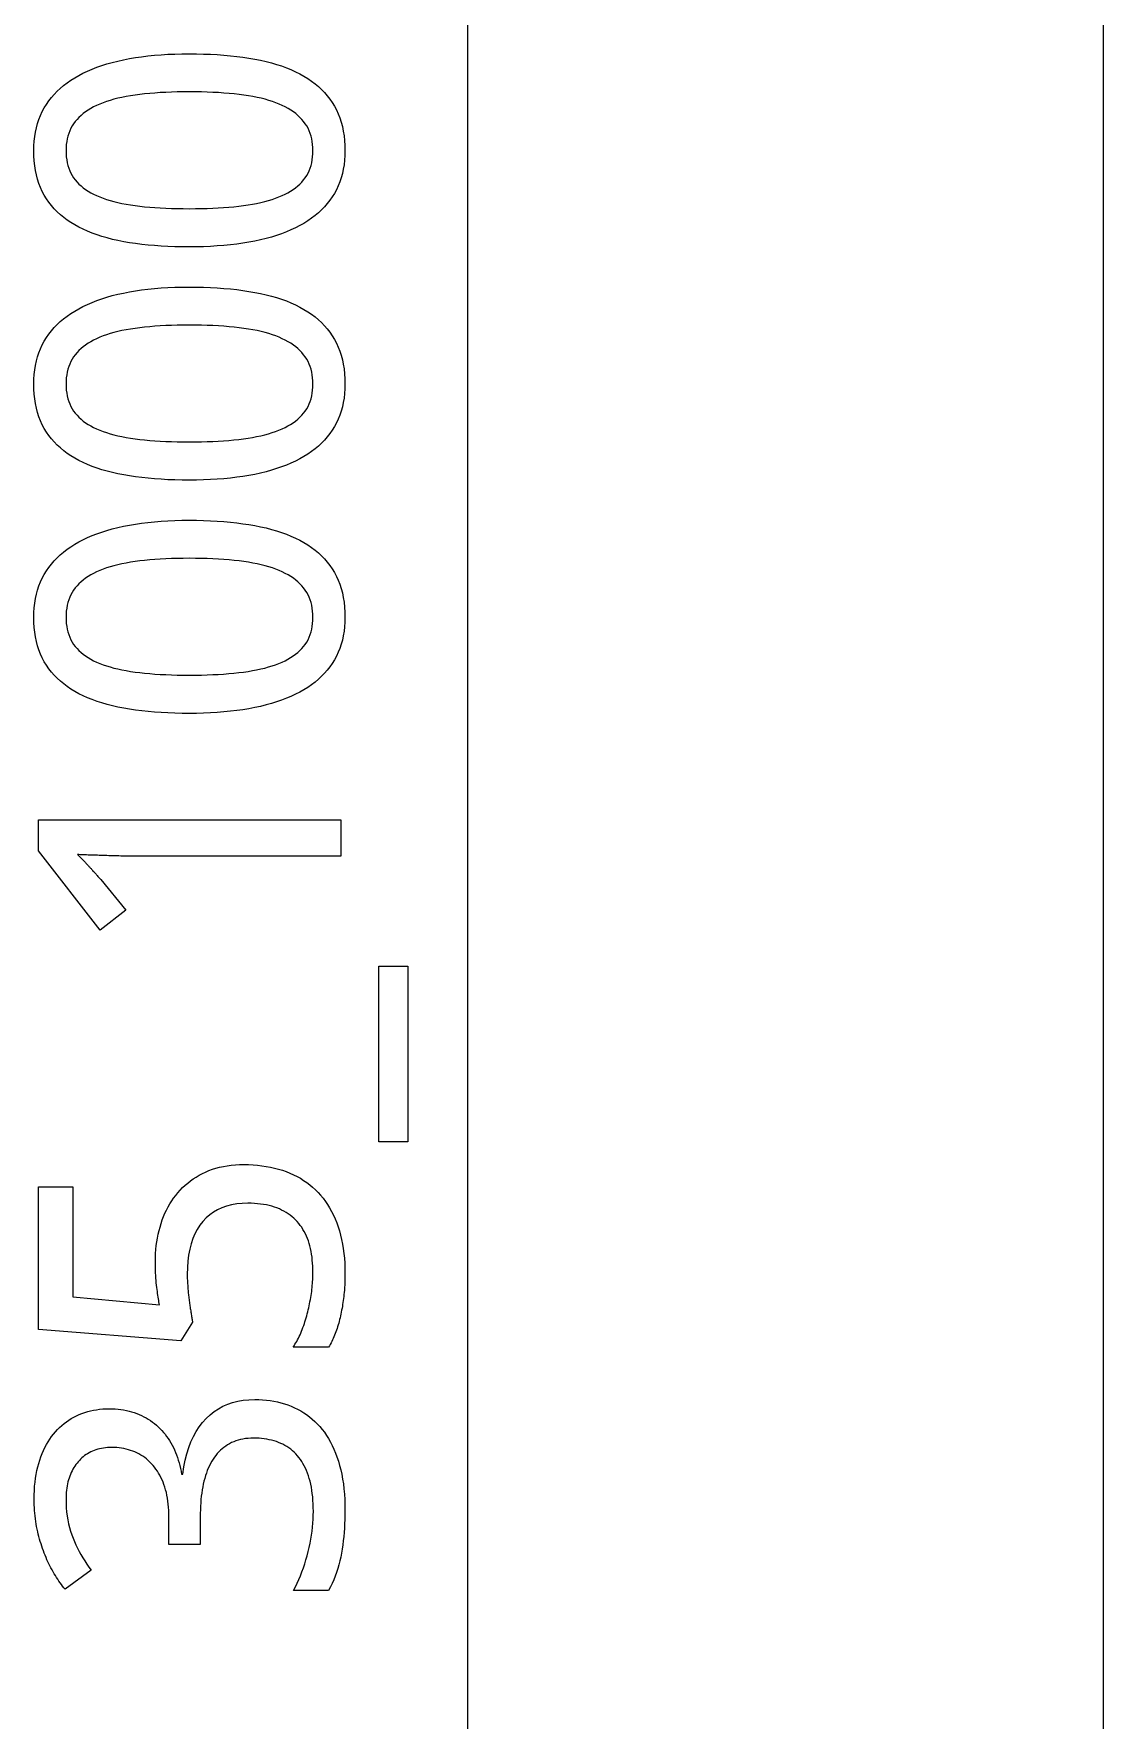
# Model space of a CAD drawing. Extents: x 3 to 23, y 13 to 118.
# Drawn here: x 6.78 to 15.2, y 78.64 to 91.91 of the extents above; entities that cross this region are included whole.
import ezdxf

# ---------------------------------------------------------------- set-up
doc = ezdxf.new("R2010")
doc.units = 0
doc.layers.get('0').update_dxf_attribs({"linetype": 'CONTINUOUS'})

msp = doc.modelspace()

# ---------------------------------------------------------------- linework, layer by layer
at = {"color": 0}
for points in [[(10.2, 108.027), (15.2, 108.027), (15.2, 77.9868), (10.2, 77.9868), (10.2, 108.027)], [(8.00694, 91.7567), (8.06401, 91.7563), (8.11974, 91.755), (8.17443, 91.7528), (8.22775, 91.7499), (8.28, 91.7461), (8.33094, 91.7414), (8.38086, 91.736), (8.42931, 91.7296), (8.47667, 91.7224), (8.52289, 91.7143), (8.56776, 91.7057), (8.61128, 91.696), (8.65332, 91.6853), (8.69401, 91.6735), (8.73335, 91.6606), (8.77111, 91.6468), (8.80761, 91.6318), (8.84267, 91.6158), (8.87642, 91.5989), (8.90864, 91.5808), (8.93946, 91.5621), (8.96875, 91.5422), (8.99669, 91.5214), (9.02289, 91.4993), (9.04779, 91.4763), (9.07112, 91.4521), (9.09304, 91.4269), (9.11333, 91.4007), (9.13222, 91.3733), (9.14958, 91.3449), (9.16525, 91.3153), (9.17947, 91.2844), (9.19179, 91.2524), (9.20264, 91.219), (9.21181, 91.1846), (9.21929, 91.1488), (9.22515, 91.1118), (9.22917, 91.0735), (9.23167, 91.034), (9.23247, 90.9933), (9.23167, 90.9554), (9.22917, 90.9185), (9.22515, 90.8825), (9.21929, 90.8475), (9.21181, 90.8135), (9.20264, 90.7804), (9.19179, 90.7483), (9.17947, 90.7172), (9.16525, 90.6871), (9.14958, 90.6581), (9.13222, 90.6301), (9.11333, 90.6032), (9.09304, 90.5774), (9.07112, 90.5522), (9.04779, 90.5282), (9.02289, 90.5051), (8.99669, 90.4829), (8.96875, 90.4617), (8.93946, 90.4414), (8.90864, 90.4219), (8.87642, 90.4039), (8.84267, 90.3867), (8.80761, 90.3704), (8.77111, 90.3551), (8.73335, 90.3406), (8.69401, 90.3271), (8.65332, 90.3144), (8.61128, 90.3028), (8.56776, 90.2919), (8.52289, 90.2821), (8.47667, 90.2733), (8.42931, 90.2656), (8.38086, 90.2587), (8.33094, 90.2529), (8.28, 90.2479), (8.22775, 90.2437), (8.17443, 90.2406), (8.11974, 90.2383), (8.06401, 90.2369), (8.00694, 90.2364), (7.94997, 90.2368), (7.89415, 90.2381), (7.83957, 90.2401), (7.78614, 90.2429), (7.73389, 90.2467), (7.68294, 90.2511), (7.63319, 90.2564), (7.58458, 90.2625), (7.53722, 90.2694), (7.491, 90.2771), (7.44612, 90.2861), (7.40278, 90.296), (7.36068, 90.3068), (7.32015, 90.3186), (7.28108, 90.3313), (7.24333, 90.3449), (7.20708, 90.3596), (7.17219, 90.375), (7.13889, 90.3915), (7.10693, 90.409), (7.07611, 90.4278), (7.04682, 90.4475), (7.01888, 90.4683), (6.99262, 90.4903), (6.96778, 90.5132), (6.94444, 90.5371), (6.92253, 90.5621), (6.90224, 90.5882), (6.88336, 90.6153), (6.866, 90.6433), (6.85026, 90.6729), (6.8361, 90.7037), (6.82362, 90.7357), (6.81293, 90.7689), (6.80376, 90.8033), (6.79622, 90.8389), (6.79042, 90.8757), (6.7864, 90.9136), (6.7839, 90.9529), (6.78304, 90.9933), (6.7839, 91.0315), (6.7864, 91.0688), (6.79042, 91.105), (6.79622, 91.1401), (6.80376, 91.1743), (6.81293, 91.2075), (6.82362, 91.2397), (6.8361, 91.2708), (6.85026, 91.3011), (6.866, 91.3301), (6.88303, 91.3583), (6.90169, 91.3856), (6.92165, 91.4118), (6.94336, 91.4369), (6.96653, 91.4613), (6.99126, 91.4844), (7.01736, 91.5068), (7.04514, 91.5281), (7.07443, 91.5485), (7.10525, 91.5678), (7.13721, 91.5863), (7.17068, 91.6038), (7.2054, 91.6203), (7.24164, 91.6358), (7.27946, 91.6504), (7.31862, 91.6642), (7.35915, 91.6768), (7.4011, 91.6886), (7.44461, 91.6996), (7.48942, 91.7094), (7.53554, 91.7185), (7.58306, 91.7264), (7.63167, 91.7335), (7.68153, 91.7396), (7.73264, 91.7449), (7.78515, 91.749), (7.83876, 91.7524), (7.89361, 91.7547), (7.9496, 91.7561), (8.00694, 91.7567)], [(8.00694, 90.5375), (8.05512, 90.5378), (8.10211, 90.5385), (8.14789, 90.5397), (8.19239, 90.5415), (8.23568, 90.5436), (8.27761, 90.5464), (8.31847, 90.5496), (8.35807, 90.5532), (8.39626, 90.5574), (8.43332, 90.5619), (8.46929, 90.5672), (8.5039, 90.5729), (8.53737, 90.5793), (8.56961, 90.5863), (8.60069, 90.5938), (8.63043, 90.6018), (8.65901, 90.6106), (8.68653, 90.6197), (8.71278, 90.6297), (8.73779, 90.6401), (8.76124, 90.6511), (8.78364, 90.6629), (8.80474, 90.6753), (8.82471, 90.6883), (8.84358, 90.7019), (8.86128, 90.7162), (8.87765, 90.7312), (8.8929, 90.7468), (8.90707, 90.7632), (8.91997, 90.7801), (8.93153, 90.7981), (8.94168, 90.8167), (8.95068, 90.8363), (8.95861, 90.8564), (8.96528, 90.8774), (8.97071, 90.899), (8.97487, 90.9215), (8.97792, 90.9447), (8.97971, 90.9686), (8.98025, 90.9933), (8.97971, 91.0179), (8.97792, 91.0419), (8.97487, 91.0651), (8.97071, 91.0875), (8.96528, 91.1093), (8.95861, 91.1301), (8.95068, 91.1504), (8.94168, 91.1699), (8.93153, 91.1886), (8.91997, 91.2065), (8.90733, 91.2237), (8.89361, 91.2404), (8.87847, 91.2563), (8.86219, 91.2717), (8.84472, 91.2862), (8.82611, 91.3003), (8.80626, 91.3136), (8.78515, 91.3263), (8.76292, 91.3383), (8.73942, 91.3497), (8.71474, 91.3608), (8.68875, 91.3713), (8.66151, 91.381), (8.63319, 91.3901), (8.60346, 91.3986), (8.57264, 91.4064), (8.54042, 91.4135), (8.50711, 91.42), (8.4725, 91.426), (8.43668, 91.4311), (8.39931, 91.4361), (8.36057, 91.4406), (8.32069, 91.4444), (8.27957, 91.4478), (8.23719, 91.4507), (8.19362, 91.4531), (8.14887, 91.4549), (8.10275, 91.4561), (8.05556, 91.4569), (8.00694, 91.4572), (7.95876, 91.4569), (7.91178, 91.4561), (7.866, 91.4549), (7.8215, 91.4531), (7.77832, 91.4507), (7.73628, 91.4478), (7.69542, 91.4444), (7.65597, 91.4406), (7.61762, 91.4361), (7.58057, 91.4311), (7.54471, 91.426), (7.51014, 91.42), (7.47667, 91.4135), (7.44461, 91.4064), (7.41374, 91.3986), (7.384, 91.3901), (7.35558, 91.381), (7.32844, 91.3713), (7.30251, 91.3608), (7.27778, 91.3497), (7.25429, 91.3383), (7.2321, 91.3263), (7.21099, 91.3136), (7.19114, 91.3003), (7.17236, 91.2862), (7.155, 91.2717), (7.13872, 91.2563), (7.12358, 91.2404), (7.10969, 91.2237), (7.09706, 91.2065), (7.08572, 91.1886), (7.07542, 91.1699), (7.0664, 91.1504), (7.0586, 91.1301), (7.05192, 91.1093), (7.04656, 91.0875), (7.04237, 91.0651), (7.03928, 91.0419), (7.03749, 91.0179), (7.03694, 90.9933), (7.03749, 90.9686), (7.03928, 90.9447), (7.04237, 90.9215), (7.04656, 90.899), (7.05192, 90.8774), (7.0586, 90.8564), (7.0664, 90.8363), (7.07542, 90.8167), (7.08572, 90.7981), (7.09706, 90.7801), (7.10969, 90.7632), (7.12358, 90.7468), (7.13872, 90.7312), (7.155, 90.7162), (7.17236, 90.7019), (7.19114, 90.6883), (7.21099, 90.6753), (7.2321, 90.6629), (7.25429, 90.6511), (7.27778, 90.6401), (7.30251, 90.6297), (7.32844, 90.6197), (7.35558, 90.6106), (7.384, 90.6018), (7.41374, 90.5938), (7.44461, 90.5863), (7.47667, 90.5793), (7.51014, 90.5729), (7.54471, 90.5672), (7.58057, 90.5619), (7.61762, 90.5574), (7.65597, 90.5532), (7.69542, 90.5496), (7.73628, 90.5464), (7.77832, 90.5436), (7.8215, 90.5415), (7.866, 90.5397), (7.91178, 90.5385), (7.95876, 90.5378), (8.00694, 90.5375)], [(8.00694, 89.9207), (8.06401, 89.9203), (8.11974, 89.919), (8.17443, 89.9169), (8.22775, 89.9139), (8.28, 89.9101), (8.33094, 89.9054), (8.38086, 89.9), (8.42931, 89.8936), (8.47667, 89.8864), (8.52289, 89.8783), (8.56776, 89.8697), (8.61128, 89.86), (8.65332, 89.8493), (8.69401, 89.8375), (8.73335, 89.8247), (8.77111, 89.8108), (8.80761, 89.7958), (8.84267, 89.78), (8.87642, 89.7629), (8.90864, 89.7449), (8.93946, 89.7261), (8.96875, 89.7063), (8.99669, 89.6854), (9.02289, 89.6635), (9.04779, 89.6404), (9.07112, 89.6163), (9.09304, 89.591), (9.11333, 89.5647), (9.13222, 89.5374), (9.14958, 89.5089), (9.16525, 89.4793), (9.17947, 89.4485), (9.19179, 89.4164), (9.20264, 89.3832), (9.21181, 89.3486), (9.21929, 89.3128), (9.22515, 89.2758), (9.22917, 89.2375), (9.23167, 89.1981), (9.23247, 89.1574), (9.23167, 89.1194), (9.22917, 89.0825), (9.22515, 89.0465), (9.21929, 89.0115), (9.21181, 88.9775), (9.20264, 88.9444), (9.19179, 88.9124), (9.17947, 88.8813), (9.16525, 88.8513), (9.14958, 88.8221), (9.13222, 88.7942), (9.11333, 88.7674), (9.09304, 88.7414), (9.07112, 88.7164), (9.04779, 88.6922), (9.02289, 88.6692), (8.99669, 88.6469), (8.96875, 88.6257), (8.93946, 88.6054), (8.90864, 88.5861), (8.87642, 88.5679), (8.84267, 88.5508), (8.80761, 88.5344), (8.77111, 88.5192), (8.73335, 88.5047), (8.69401, 88.4911), (8.65332, 88.4785), (8.61128, 88.4668), (8.56776, 88.456), (8.52289, 88.4461), (8.47667, 88.4375), (8.42931, 88.4297), (8.38086, 88.4229), (8.33094, 88.4169), (8.28, 88.4119), (8.22775, 88.4078), (8.17443, 88.4046), (8.11974, 88.4024), (8.06401, 88.401), (8.00694, 88.4006), (7.94997, 88.401), (7.89415, 88.4021), (7.83957, 88.4042), (7.78614, 88.4071), (7.73389, 88.4107), (7.68294, 88.4151), (7.63319, 88.4204), (7.58458, 88.4265), (7.53722, 88.4335), (7.491, 88.4413), (7.44612, 88.4501), (7.40278, 88.46), (7.36068, 88.4708), (7.32015, 88.4826), (7.28108, 88.4953), (7.24333, 88.509), (7.20708, 88.5236), (7.17219, 88.5392), (7.13889, 88.5556), (7.10693, 88.5731), (7.07611, 88.5918), (7.04682, 88.6115), (7.01888, 88.6324), (6.99262, 88.6543), (6.96778, 88.6772), (6.94444, 88.7011), (6.92253, 88.7261), (6.90224, 88.7522), (6.88336, 88.7793), (6.866, 88.8074), (6.85026, 88.8369), (6.8361, 88.8678), (6.82362, 88.8997), (6.81293, 88.9329), (6.80376, 88.9674), (6.79622, 89.0029), (6.79042, 89.0397), (6.7864, 89.0778), (6.7839, 89.1169), (6.78304, 89.1574), (6.7839, 89.1956), (6.7864, 89.2328), (6.79042, 89.269), (6.79622, 89.3042), (6.80376, 89.3385), (6.81293, 89.3717), (6.82362, 89.4037), (6.8361, 89.435), (6.85026, 89.4651), (6.866, 89.4943), (6.88303, 89.5224), (6.90169, 89.5496), (6.92165, 89.5758), (6.94336, 89.601), (6.96653, 89.6253), (6.99126, 89.6486), (7.01736, 89.6708), (7.04514, 89.6922), (7.07443, 89.7125), (7.10525, 89.7319), (7.13721, 89.7503), (7.17068, 89.7678), (7.2054, 89.7843), (7.24164, 89.7999), (7.27946, 89.8144), (7.31862, 89.8282), (7.35915, 89.841), (7.4011, 89.8528), (7.44461, 89.8636), (7.48942, 89.8735), (7.53554, 89.8825), (7.58306, 89.8906), (7.63167, 89.8976), (7.68153, 89.9037), (7.73264, 89.9089), (7.78515, 89.9132), (7.83876, 89.9164), (7.89361, 89.9187), (7.9496, 89.9203), (8.00694, 89.9207)], [(8.00694, 88.7017), (8.05512, 88.7018), (8.10211, 88.7026), (8.14789, 88.7039), (8.19239, 88.7056), (8.23568, 88.7078), (8.27761, 88.7104), (8.31847, 88.7136), (8.35807, 88.7172), (8.39626, 88.7214), (8.43332, 88.726), (8.46929, 88.7312), (8.5039, 88.7369), (8.53737, 88.7433), (8.56961, 88.7503), (8.60069, 88.7578), (8.63043, 88.7658), (8.65901, 88.7746), (8.68653, 88.7839), (8.71278, 88.7937), (8.73779, 88.8042), (8.76124, 88.8153), (8.78364, 88.8269), (8.80474, 88.8393), (8.82471, 88.8524), (8.84358, 88.866), (8.86128, 88.8803), (8.87765, 88.8953), (8.8929, 88.911), (8.90707, 88.9272), (8.91997, 88.9442), (8.93153, 88.9621), (8.94168, 88.9808), (8.95068, 89.0003), (8.95861, 89.0204), (8.96528, 89.0414), (8.97071, 89.0631), (8.97487, 89.0856), (8.97792, 89.1088), (8.97971, 89.1326), (8.98025, 89.1574), (8.97971, 89.1821), (8.97792, 89.206), (8.97487, 89.2292), (8.97071, 89.2517), (8.96528, 89.2733), (8.95861, 89.2943), (8.95068, 89.3144), (8.94168, 89.3339), (8.93153, 89.3526), (8.91997, 89.3706), (8.90733, 89.3878), (8.89361, 89.4044), (8.87847, 89.4204), (8.86219, 89.4357), (8.84472, 89.4503), (8.82611, 89.4643), (8.80626, 89.4776), (8.78515, 89.4904), (8.76292, 89.5024), (8.73942, 89.5138), (8.71474, 89.5249), (8.68875, 89.5353), (8.66151, 89.545), (8.63319, 89.5542), (8.60346, 89.5626), (8.57264, 89.5704), (8.54042, 89.5776), (8.50711, 89.5842), (8.4725, 89.59), (8.43668, 89.5951), (8.39931, 89.6001), (8.36057, 89.6046), (8.32069, 89.6085), (8.27957, 89.6118), (8.23719, 89.6147), (8.19362, 89.6171), (8.14887, 89.6189), (8.10275, 89.6201), (8.05556, 89.621), (8.00694, 89.6213), (7.95876, 89.621), (7.91178, 89.6201), (7.866, 89.6189), (7.8215, 89.6171), (7.77832, 89.6147), (7.73628, 89.6118), (7.69542, 89.6085), (7.65597, 89.6046), (7.61762, 89.6001), (7.58057, 89.5951), (7.54471, 89.59), (7.51014, 89.5842), (7.47667, 89.5776), (7.44461, 89.5704), (7.41374, 89.5626), (7.384, 89.5542), (7.35558, 89.545), (7.32844, 89.5353), (7.30251, 89.5249), (7.27778, 89.5138), (7.25429, 89.5024), (7.2321, 89.4904), (7.21099, 89.4776), (7.19114, 89.4643), (7.17236, 89.4503), (7.155, 89.4357), (7.13872, 89.4204), (7.12358, 89.4044), (7.10969, 89.3878), (7.09706, 89.3706), (7.08572, 89.3526), (7.07542, 89.3339), (7.0664, 89.3144), (7.0586, 89.2943), (7.05192, 89.2733), (7.04656, 89.2517), (7.04237, 89.2292), (7.03928, 89.206), (7.03749, 89.1821), (7.03694, 89.1574), (7.03749, 89.1326), (7.03928, 89.1088), (7.04237, 89.0856), (7.04656, 89.0631), (7.05192, 89.0414), (7.0586, 89.0204), (7.0664, 89.0003), (7.07542, 88.9808), (7.08572, 88.9621), (7.09706, 88.9442), (7.10969, 88.9272), (7.12358, 88.911), (7.13872, 88.8953), (7.155, 88.8803), (7.17236, 88.866), (7.19114, 88.8524), (7.21099, 88.8393), (7.2321, 88.8269), (7.25429, 88.8153), (7.27778, 88.8042), (7.30251, 88.7937), (7.32844, 88.7839), (7.35558, 88.7746), (7.384, 88.7658), (7.41374, 88.7578), (7.44461, 88.7503), (7.47667, 88.7433), (7.51014, 88.7369), (7.54471, 88.7312), (7.58057, 88.726), (7.61762, 88.7214), (7.65597, 88.7172), (7.69542, 88.7136), (7.73628, 88.7104), (7.77832, 88.7078), (7.8215, 88.7056), (7.866, 88.7039), (7.91178, 88.7026), (7.95876, 88.7018), (8.00694, 88.7017)], [(8.00694, 88.0847), (8.06401, 88.0843), (8.11974, 88.0831), (8.17443, 88.081), (8.22775, 88.0781), (8.28, 88.0742), (8.33094, 88.0696), (8.38086, 88.064), (8.42931, 88.0576), (8.47667, 88.0506), (8.52289, 88.0425), (8.56776, 88.0338), (8.61128, 88.024), (8.65332, 88.0133), (8.69401, 88.0015), (8.73335, 87.9887), (8.77111, 87.9749), (8.80761, 87.96), (8.84267, 87.944), (8.87642, 87.9271), (8.90864, 87.909), (8.93946, 87.8903), (8.96875, 87.8704), (8.99669, 87.8494), (9.02289, 87.8275), (9.04779, 87.8044), (9.07112, 87.7803), (9.09304, 87.755), (9.11333, 87.7288), (9.13222, 87.7014), (9.14958, 87.6729), (9.16525, 87.6433), (9.17947, 87.6125), (9.19179, 87.5806), (9.20264, 87.5472), (9.21181, 87.5126), (9.21929, 87.4769), (9.22515, 87.4399), (9.22917, 87.4017), (9.23167, 87.3621), (9.23247, 87.3214), (9.23167, 87.2835), (9.22917, 87.2465), (9.22515, 87.2106), (9.21929, 87.1756), (9.21181, 87.1415), (9.20264, 87.1085), (9.19179, 87.0765), (9.17947, 87.0454), (9.16525, 87.0153), (9.14958, 86.9861), (9.13222, 86.9583), (9.11333, 86.9314), (9.09304, 86.9054), (9.07112, 86.8804), (9.04779, 86.8564), (9.02289, 86.8332), (8.99669, 86.811), (8.96875, 86.7897), (8.93946, 86.7694), (8.90864, 86.7501), (8.87642, 86.7321), (8.84267, 86.7149), (8.80761, 86.6986), (8.77111, 86.6832), (8.73335, 86.6687), (8.69401, 86.6551), (8.65332, 86.6426), (8.61128, 86.6308), (8.56776, 86.62), (8.52289, 86.6101), (8.47667, 86.6015), (8.42931, 86.5938), (8.38086, 86.5869), (8.33094, 86.581), (8.28, 86.576), (8.22775, 86.5718), (8.17443, 86.5688), (8.11974, 86.5664), (8.06401, 86.565), (8.00694, 86.5646), (7.94997, 86.565), (7.89415, 86.5663), (7.83957, 86.5682), (7.78614, 86.5711), (7.73389, 86.5747), (7.68294, 86.5792), (7.63319, 86.5846), (7.58458, 86.5906), (7.53722, 86.5975), (7.491, 86.6053), (7.44612, 86.6142), (7.40278, 86.624), (7.36068, 86.6349), (7.32015, 86.6467), (7.28108, 86.6594), (7.24333, 86.6731), (7.20708, 86.6876), (7.17219, 86.7032), (7.13889, 86.7197), (7.10693, 86.7371), (7.07611, 86.7558), (7.04682, 86.7757), (7.01888, 86.7965), (6.99262, 86.8183), (6.96778, 86.8412), (6.94444, 86.8653), (6.92253, 86.8903), (6.90224, 86.9163), (6.88336, 86.9433), (6.866, 86.9715), (6.85026, 87.0011), (6.8361, 87.0318), (6.82362, 87.0637), (6.81293, 87.0969), (6.80376, 87.1314), (6.79622, 87.1669), (6.79042, 87.2037), (6.7864, 87.2418), (6.7839, 87.281), (6.78304, 87.3214), (6.7839, 87.3596), (6.7864, 87.3968), (6.79042, 87.4331), (6.79622, 87.4683), (6.80376, 87.5025), (6.81293, 87.5357), (6.82362, 87.5679), (6.8361, 87.599), (6.85026, 87.6292), (6.866, 87.6583), (6.88303, 87.6865), (6.90169, 87.7136), (6.92165, 87.7399), (6.94336, 87.7651), (6.96653, 87.7893), (6.99126, 87.8126), (7.01736, 87.8349), (7.04514, 87.8562), (7.07443, 87.8765), (7.10525, 87.896), (7.13721, 87.9143), (7.17068, 87.9318), (7.2054, 87.9483), (7.24164, 87.9639), (7.27946, 87.9786), (7.31862, 87.9922), (7.35915, 88.005), (7.4011, 88.0168), (7.44461, 88.0276), (7.48942, 88.0375), (7.53554, 88.0465), (7.58306, 88.0546), (7.63167, 88.0617), (7.68153, 88.0678), (7.73264, 88.0729), (7.78515, 88.0772), (7.83876, 88.0806), (7.89361, 88.0829), (7.9496, 88.0843), (8.00694, 88.0847)], [(8.00694, 86.8657), (8.05512, 86.866), (8.10211, 86.8667), (8.14789, 86.8679), (8.19239, 86.8696), (8.23568, 86.8718), (8.27761, 86.8744), (8.31847, 86.8776), (8.35807, 86.8813), (8.39626, 86.8854), (8.43332, 86.8901), (8.46929, 86.8953), (8.5039, 86.901), (8.53737, 86.9074), (8.56961, 86.9143), (8.60069, 86.9218), (8.63043, 86.93), (8.65901, 86.9386), (8.68653, 86.9479), (8.71278, 86.9578), (8.73779, 86.9682), (8.76124, 86.9793), (8.78364, 86.991), (8.80474, 87.0033), (8.82471, 87.0164), (8.84358, 87.0301), (8.86128, 87.0444), (8.87765, 87.0593), (8.8929, 87.075), (8.90707, 87.0912), (8.91997, 87.1082), (8.93153, 87.1261), (8.94168, 87.1449), (8.95068, 87.1643), (8.95861, 87.1844), (8.96528, 87.2054), (8.97071, 87.2271), (8.97487, 87.2496), (8.97792, 87.2728), (8.97971, 87.2967), (8.98025, 87.3214), (8.97971, 87.3461), (8.97792, 87.37), (8.97487, 87.3932), (8.97071, 87.4157), (8.96528, 87.4374), (8.95861, 87.4583), (8.95068, 87.4785), (8.94168, 87.4979), (8.93153, 87.5167), (8.91997, 87.5346), (8.90733, 87.5519), (8.89361, 87.5685), (8.87847, 87.5844), (8.86219, 87.5997), (8.84472, 87.6144), (8.82611, 87.6283), (8.80626, 87.6417), (8.78515, 87.6544), (8.76292, 87.6665), (8.73942, 87.6779), (8.71474, 87.6889), (8.68875, 87.6993), (8.66151, 87.7092), (8.63319, 87.7182), (8.60346, 87.7267), (8.57264, 87.7344), (8.54042, 87.7417), (8.50711, 87.7482), (8.4725, 87.754), (8.43668, 87.7593), (8.39931, 87.7642), (8.36057, 87.7686), (8.32069, 87.7725), (8.27957, 87.776), (8.23719, 87.7787), (8.19362, 87.7811), (8.14887, 87.7829), (8.10275, 87.7843), (8.05556, 87.785), (8.00694, 87.7853), (7.95876, 87.785), (7.91178, 87.7843), (7.866, 87.7829), (7.8215, 87.7811), (7.77832, 87.7787), (7.73628, 87.776), (7.69542, 87.7725), (7.65597, 87.7686), (7.61762, 87.7642), (7.58057, 87.7593), (7.54471, 87.754), (7.51014, 87.7482), (7.47667, 87.7417), (7.44461, 87.7344), (7.41374, 87.7267), (7.384, 87.7182), (7.35558, 87.7092), (7.32844, 87.6993), (7.30251, 87.6889), (7.27778, 87.6779), (7.25429, 87.6665), (7.2321, 87.6544), (7.21099, 87.6417), (7.19114, 87.6283), (7.17236, 87.6144), (7.155, 87.5997), (7.13872, 87.5844), (7.12358, 87.5685), (7.10969, 87.5519), (7.09706, 87.5346), (7.08572, 87.5167), (7.07542, 87.4979), (7.0664, 87.4785), (7.0586, 87.4583), (7.05192, 87.4374), (7.04656, 87.4157), (7.04237, 87.3932), (7.03928, 87.37), (7.03749, 87.3461), (7.03694, 87.3214), (7.03749, 87.2967), (7.03928, 87.2728), (7.04237, 87.2496), (7.04656, 87.2271), (7.05192, 87.2054), (7.0586, 87.1844), (7.0664, 87.1643), (7.07542, 87.1449), (7.08572, 87.1261), (7.09706, 87.1082), (7.10969, 87.0912), (7.12358, 87.075), (7.13872, 87.0593), (7.155, 87.0444), (7.17236, 87.0301), (7.19114, 87.0164), (7.21099, 87.0033), (7.2321, 86.991), (7.25429, 86.9793), (7.27778, 86.9682), (7.30251, 86.9578), (7.32844, 86.9479), (7.35558, 86.9386), (7.384, 86.93), (7.41374, 86.9218), (7.44461, 86.9143), (7.47667, 86.9074), (7.51014, 86.901), (7.54471, 86.8953), (7.58057, 86.8901), (7.61762, 86.8854), (7.65597, 86.8813), (7.69542, 86.8776), (7.73628, 86.8744), (7.77832, 86.8718), (7.8215, 86.8696), (7.866, 86.8679), (7.91178, 86.8667), (7.95876, 86.866), (8.00694, 86.8657)], [(9.19997, 85.7264), (9.19997, 85.4399), (7.56429, 85.4399), (7.54833, 85.4403), (7.53233, 85.4406), (7.51654, 85.4408), (7.50071, 85.4413), (7.48486, 85.4415), (7.46918, 85.4418), (7.45335, 85.4422), (7.43767, 85.4425), (7.4221, 85.4428), (7.40642, 85.4432), (7.39057, 85.4438), (7.37483, 85.4444), (7.35932, 85.445), (7.34392, 85.4456), (7.32861, 85.446), (7.31358, 85.4465), (7.29878, 85.4469), (7.28401, 85.4474), (7.26942, 85.4476), (7.25499, 85.4481), (7.24056, 85.4488), (7.2264, 85.4493), (7.21263, 85.4499), (7.19933, 85.4504), (7.18625, 85.4508), (7.17361, 85.4514), (7.16124, 85.4518), (7.14931, 85.4522), (7.13764, 85.4526), (7.12642, 85.4529), (7.13222, 85.4475), (7.13781, 85.4421), (7.14333, 85.4369), (7.1486, 85.4318), (7.15375, 85.4269), (7.15864, 85.4221), (7.16347, 85.4174), (7.17253, 85.4083), (7.17692, 85.4042), (7.18528, 85.3956), (7.18946, 85.3912), (7.19362, 85.3869), (7.20167, 85.3781), (7.20568, 85.3738), (7.20975, 85.3692), (7.2136, 85.3647), (7.21767, 85.3601), (7.22151, 85.3558), (7.22553, 85.3515), (7.2296, 85.3472), (7.23372, 85.3426), (7.2379, 85.3382), (7.24224, 85.3336), (7.24653, 85.3289), (7.25543, 85.3194), (7.25988, 85.3146), (7.26417, 85.3096), (7.26861, 85.3044), (7.27333, 85.299), (7.27806, 85.2935), (7.28304, 85.2878), (7.28819, 85.2818), (7.29346, 85.2756), (7.29889, 85.2693), (7.30458, 85.2628), (7.31028, 85.256), (7.50722, 85.0151), (7.30707, 84.8589), (6.82042, 85.4822), (6.82042, 85.7264), (9.19997, 85.7264)], [(9.49946, 84.5757), (9.72737, 84.5757), (9.72737, 83.1922), (9.49946, 83.1922), (9.49946, 84.5757)], [(7.74001, 82.2499), (7.74056, 82.2818), (7.74181, 82.3133), (7.74414, 82.3444), (7.74735, 82.375), (7.75142, 82.4053), (7.7564, 82.435), (7.76237, 82.4642), (7.76915, 82.4931), (7.77696, 82.5214), (7.78554, 82.5493), (7.79486, 82.5769), (7.80501, 82.6038), (7.81597, 82.6299), (7.82781, 82.6553), (7.84056, 82.6799), (7.85417, 82.7037), (7.8686, 82.7269), (7.884, 82.7493), (7.90028, 82.771), (7.91749, 82.7918), (7.93544, 82.8122), (7.95432, 82.8317), (7.97401, 82.8501), (7.99457, 82.8678), (8.01594, 82.8846), (8.03819, 82.9004), (8.06125, 82.9153), (8.08513, 82.9293), (8.10986, 82.9424), (8.13558, 82.9546), (8.16194, 82.9657), (8.18929, 82.9757), (8.21733, 82.9844), (8.24625, 82.9921), (8.27599, 82.9985), (8.30638, 83.0038), (8.33778, 83.0079), (8.36985, 83.0108), (8.40294, 83.0125), (8.43668, 83.0132), (8.47331, 83.0126), (8.50933, 83.011), (8.5446, 83.0082), (8.57904, 83.0043), (8.61279, 82.9993), (8.64583, 82.9932), (8.67806, 82.986), (8.70958, 82.9778), (8.74029, 82.9683), (8.77029, 82.9578), (8.79943, 82.9462), (8.82781, 82.9335), (8.85514, 82.9197), (8.88151, 82.905), (8.90707, 82.889), (8.93164, 82.8721), (8.95529, 82.854), (8.97808, 82.8349), (9, 82.8147), (9.021, 82.7935), (9.04096, 82.7711), (9.06011, 82.7478), (9.07818, 82.7233), (9.09543, 82.6979), (9.11165, 82.6714), (9.12696, 82.6438), (9.14139, 82.6153), (9.15483, 82.5856), (9.16738, 82.555), (9.17888, 82.5232), (9.18901, 82.4908), (9.19819, 82.4575), (9.20628, 82.4232), (9.21322, 82.3878), (9.21918, 82.3515), (9.2239, 82.3143), (9.22775, 82.276), (9.23042, 82.2368), (9.23193, 82.1965), (9.23247, 82.1554), (9.23247, 82.1388), (9.23221, 82.1222), (9.23182, 82.1057), (9.23122, 82.0893), (9.23058, 82.0728), (9.22863, 82.04), (9.22737, 82.0236), (9.22597, 82.0074), (9.22444, 81.991), (9.22265, 81.9751), (9.22081, 81.9593), (9.21875, 81.9436), (9.21653, 81.9281), (9.21419, 81.9125), (9.21164, 81.8971), (9.20904, 81.8818), (9.20611, 81.8665), (9.20318, 81.8514), (9.19997, 81.8364), (9.19694, 81.8218), (9.19374, 81.8074), (9.19026, 81.7931), (9.18668, 81.7789), (9.18294, 81.7647), (9.17888, 81.7508), (9.17469, 81.7371), (9.17031, 81.7233), (9.16569, 81.7099), (9.16097, 81.6964), (9.15597, 81.6832), (9.15082, 81.6703), (9.14556, 81.6575), (9.14014, 81.6451), (9.13444, 81.6329), (9.12875, 81.621), (9.12278, 81.6093), (9.11664, 81.5979), (9.1104, 81.5868), (9.104, 81.576), (8.824, 81.576), (8.83138, 81.5869), (8.8386, 81.5982), (8.84571, 81.6099), (8.85265, 81.6218), (8.85943, 81.6342), (8.866, 81.6468), (8.8725, 81.66), (8.87875, 81.6733), (8.88488, 81.6872), (8.89068, 81.7013), (8.89654, 81.716), (8.90207, 81.7308), (8.9075, 81.7458), (8.91265, 81.761), (8.91764, 81.7761), (8.92236, 81.7915), (8.92692, 81.8071), (8.93138, 81.8226), (8.93554, 81.8385), (8.93956, 81.8543), (8.94336, 81.8703), (8.9471, 81.8863), (8.95057, 81.9021), (8.95389, 81.9181), (8.95708, 81.934), (8.96013, 81.95), (8.96289, 81.966), (8.96821, 81.9979), (8.97054, 82.0138), (8.97239, 82.03), (8.97401, 82.0458), (8.97542, 82.0614), (8.97678, 82.0768), (8.97775, 82.0919), (8.97874, 82.1068), (8.97944, 82.1214), (8.97988, 82.1357), (8.98014, 82.1497), (8.98025, 82.1635), (8.97999, 82.189), (8.979, 82.2139), (8.97765, 82.2382), (8.97553, 82.2619), (8.97293, 82.2851), (8.96972, 82.3079), (8.96599, 82.33), (8.96153, 82.3515), (8.95654, 82.3726), (8.95096, 82.3931), (8.94444, 82.4129), (8.93733, 82.4322), (8.92947, 82.4508), (8.92096, 82.4688), (8.91194, 82.4862), (8.90207, 82.5031), (8.89165, 82.5192), (8.88069, 82.5347), (8.86888, 82.5496), (8.85656, 82.5639), (8.84358, 82.5776), (8.82986, 82.5906), (8.81554, 82.6031), (8.80057, 82.6147), (8.785, 82.6258), (8.76861, 82.6363), (8.75179, 82.646), (8.73415, 82.6551), (8.71599, 82.6635), (8.6971, 82.6714), (8.67751, 82.6785), (8.65722, 82.6849), (8.63624, 82.6904), (8.61442, 82.6953), (8.59207, 82.6994), (8.5689, 82.7028), (8.54514, 82.7054), (8.52056, 82.7072), (8.49511, 82.7085), (8.46918, 82.7087), (8.42378, 82.7074), (8.38053, 82.7031), (8.33946, 82.6958), (8.30067, 82.6858), (8.26417, 82.6729), (8.22971, 82.6572), (8.19764, 82.6386), (8.16764, 82.6171), (8.13986, 82.5928), (8.11442, 82.5656), (8.09082, 82.5356), (8.06988, 82.5031), (8.05126, 82.4679), (8.03526, 82.4301), (8.02165, 82.3897), (8.01042, 82.3468), (8.00179, 82.3012), (7.99571, 82.2531), (7.99197, 82.2022), (7.99067, 82.1489), (7.99067, 82.14), (7.99083, 82.131), (7.9911, 82.1218), (7.99154, 82.1125), (7.99197, 82.1029), (7.99251, 82.0932), (7.99306, 82.0833), (7.99376, 82.0733), (7.99457, 82.0632), (7.99556, 82.0529), (7.99696, 82.0326), (7.99778, 82.0225), (7.99875, 82.0122), (7.99957, 82.0019), (8.00071, 81.9917), (8.00168, 81.9814), (8.00293, 81.9711), (8.00401, 81.9607), (8.00526, 81.9503), (8.00667, 81.9403), (8.00803, 81.9303), (8.00944, 81.9203), (8.01085, 81.9104), (8.01221, 81.9007), (8.01372, 81.891), (8.01531, 81.8813), (8.01682, 81.8717), (8.01833, 81.8621), (8.02001, 81.8526), (8.02126, 81.8436), (8.02263, 81.8349), (8.02387, 81.8264), (8.02513, 81.8181), (8.02653, 81.81), (8.02778, 81.8021), (8.02903, 81.7944), (8.03043, 81.7871), (8.03168, 81.7799), (8.03304, 81.7729), (7.94026, 81.6264), (6.82042, 81.716), (6.82042, 82.839), (7.09056, 82.839), (7.09056, 81.9731), (7.77263, 81.9096), (7.77056, 81.9204), (7.76861, 81.9318), (7.76654, 81.9438), (7.76443, 81.9565), (7.76237, 81.9699), (7.76025, 81.9839), (7.75803, 81.9985), (7.75597, 82.0138), (7.75375, 82.0297), (7.75142, 82.0464), (7.74929, 82.0639), (7.74735, 82.0821), (7.74556, 82.1008), (7.74414, 82.1203), (7.74289, 82.1404), (7.74181, 82.161), (7.7411, 82.1822), (7.74056, 82.2042), (7.74013, 82.2267), (7.74001, 82.2499)], [(7.37706, 81.091), (7.40072, 81.0906), (7.42378, 81.0894), (7.4465, 81.0876), (7.46875, 81.085), (7.49056, 81.0815), (7.5121, 81.0775), (7.53304, 81.0726), (7.5536, 81.0669), (7.57374, 81.0607), (7.59358, 81.0535), (7.61279, 81.0457), (7.63151, 81.0374), (7.64985, 81.0283), (7.66749, 81.0186), (7.68474, 81.0083), (7.70139, 80.9975), (7.7175, 80.986), (7.73318, 80.9739), (7.74821, 80.9611), (7.76281, 80.9478), (7.77696, 80.9342), (7.79058, 80.9199), (7.8036, 80.9051), (7.81625, 80.8899), (7.82835, 80.874), (7.84, 80.8576), (7.85113, 80.8407), (7.86182, 80.8232), (7.87196, 80.8051), (7.88167, 80.7865), (7.89057, 80.7675), (7.89887, 80.7479), (7.90668, 80.7281), (7.9139, 80.7076), (7.92068, 80.6869), (7.92692, 80.6657), (7.93261, 80.644), (7.93793, 80.6219), (7.94265, 80.5996), (7.94683, 80.5767), (7.95654, 80.5767), (7.96474, 80.6329), (7.97526, 80.6864), (7.98807, 80.7371), (8.00304, 80.785), (8.0204, 80.8301), (8.03987, 80.8725), (8.06168, 80.9122), (8.08572, 80.949), (8.11193, 80.9831), (8.1404, 81.0144), (8.17057, 81.0429), (8.20264, 81.0683), (8.23639, 81.0908), (8.27192, 81.1103), (8.30931, 81.1268), (8.34847, 81.1403), (8.38932, 81.1507), (8.43207, 81.1582), (8.47667, 81.1626), (8.52289, 81.1642), (8.55388, 81.1636), (8.58431, 81.1621), (8.61431, 81.1593), (8.64378, 81.1556), (8.67264, 81.1508), (8.70096, 81.1449), (8.72889, 81.1379), (8.75624, 81.1299), (8.78304, 81.1207), (8.80931, 81.1104), (8.83501, 81.0994), (8.86003, 81.0875), (8.88433, 81.0743), (8.90776, 81.06), (8.93056, 81.0446), (8.95281, 81.0281), (8.97418, 81.0104), (8.99474, 80.9917), (9.01471, 80.9719), (9.03401, 80.951), (9.05251, 80.9289), (9.06999, 80.9057), (9.08681, 80.8814), (9.10275, 80.856), (9.11778, 80.8293), (9.13211, 80.8015), (9.1454, 80.7726), (9.15793, 80.7426), (9.1696, 80.7115), (9.18039, 80.6792), (9.19043, 80.6457), (9.19917, 80.611), (9.20708, 80.5751), (9.21376, 80.5381), (9.21957, 80.4997), (9.22418, 80.4603), (9.22792, 80.4196), (9.23042, 80.3776), (9.2321, 80.3344), (9.23247, 80.2901), (9.23221, 80.2549), (9.23139, 80.22), (9.22999, 80.1854), (9.22808, 80.1514), (9.22569, 80.1176), (9.22265, 80.0843), (9.21903, 80.0514), (9.21485, 80.0188), (9.21013, 79.9867), (9.20486, 79.9549), (9.19889, 79.9237), (9.19194, 79.8931), (9.18419, 79.8628), (9.1754, 79.8328), (9.16585, 79.8031), (9.15528, 79.7739), (9.14378, 79.7449), (9.1314, 79.7164), (9.11822, 79.6882), (9.104, 79.6603), (8.82721, 79.6603), (8.84196, 79.6889), (8.85585, 79.7178), (8.86914, 79.7474), (8.88167, 79.7772), (8.89361, 79.8076), (8.90483, 79.8385), (8.91525, 79.8697), (8.92513, 79.9014), (8.93431, 79.9336), (8.94276, 79.9662), (8.95057, 79.9993), (8.95751, 80.0321), (8.9636, 80.0646), (8.96892, 80.0968), (8.97331, 80.1286), (8.97694, 80.1603), (8.97988, 80.1915), (8.98193, 80.2225), (8.98307, 80.2532), (8.98346, 80.2836), (8.98318, 80.3132), (8.98221, 80.3419), (8.98058, 80.3699), (8.97835, 80.3969), (8.97542, 80.4232), (8.97179, 80.4488), (8.96767, 80.4733), (8.96263, 80.4972), (8.95725, 80.5203), (8.95096, 80.5425), (8.94417, 80.5639), (8.93679, 80.5844), (8.92888, 80.6043), (8.92057, 80.6235), (8.91151, 80.6417), (8.90196, 80.6593), (8.89182, 80.676), (8.88112, 80.6919), (8.87001, 80.7071), (8.85818, 80.7215), (8.84581, 80.7354), (8.83306, 80.7486), (8.81961, 80.761), (8.80556, 80.7725), (8.79113, 80.7833), (8.77599, 80.7933), (8.76025, 80.8026), (8.74414, 80.8111), (8.72737, 80.8188), (8.71013, 80.8257), (8.69239, 80.8321), (8.67404, 80.8379), (8.65543, 80.8431), (8.63639, 80.8475), (8.61697, 80.8513), (8.59694, 80.8543), (8.57667, 80.8568), (8.55599, 80.8585), (8.53472, 80.8594), (8.51318, 80.8599), (8.49138, 80.8594), (8.47017, 80.8581), (8.44971, 80.8558), (8.42985, 80.8528), (8.41054, 80.8489), (8.39208, 80.844), (8.37418, 80.8383), (8.35693, 80.8317), (8.34028, 80.8242), (8.32433, 80.8158), (8.30875, 80.8071), (8.29362, 80.7975), (8.27919, 80.7871), (8.26531, 80.776), (8.25196, 80.7642), (8.23915, 80.7517), (8.22711, 80.7383), (8.21556, 80.7242), (8.20458, 80.7094), (8.19417, 80.6938), (8.18403, 80.6775), (8.17443, 80.6604), (8.16542, 80.6428), (8.15696, 80.6243), (8.14903, 80.6051), (8.14154, 80.5853), (8.13471, 80.5646), (8.12847, 80.5433), (8.12278, 80.5212), (8.11762, 80.4985), (8.11307, 80.4754), (8.10889, 80.4517), (8.10514, 80.4274), (8.10194, 80.4024), (8.09928, 80.3768), (8.09706, 80.3507), (8.09543, 80.3239), (8.09418, 80.2964), (8.09347, 80.2683), (8.09321, 80.2397), (8.09321, 80.0232), (7.8475, 80.0232), (7.8475, 80.2397), (7.84706, 80.2658), (7.84614, 80.2913), (7.84457, 80.3161), (7.84224, 80.3406), (7.83931, 80.3642), (7.83572, 80.3874), (7.83154, 80.4099), (7.82667, 80.4319), (7.82112, 80.4533), (7.81489, 80.474), (7.80806, 80.4943), (7.80083, 80.5138), (7.79292, 80.5325), (7.78444, 80.5507), (7.77539, 80.5681), (7.76585, 80.5849), (7.75586, 80.6008), (7.74511, 80.6163), (7.73389, 80.631), (7.72206, 80.645), (7.70985, 80.6586), (7.6971, 80.6717), (7.68386, 80.6839), (7.67031, 80.6956), (7.65625, 80.7064), (7.64165, 80.7167), (7.62668, 80.7263), (7.61128, 80.7351), (7.59526, 80.7433), (7.57889, 80.7508), (7.56207, 80.7576), (7.54497, 80.7636), (7.52761, 80.769), (7.50988, 80.7738), (7.49181, 80.7776), (7.47347, 80.7808), (7.45469, 80.7833), (7.43571, 80.7851), (7.41624, 80.7862), (7.39665, 80.7865), (7.37989, 80.7862), (7.3635, 80.7854), (7.3475, 80.7839), (7.33182, 80.7819), (7.3164, 80.7793), (7.30154, 80.776), (7.28694, 80.7722), (7.27263, 80.7678), (7.25874, 80.7629), (7.24528, 80.7572), (7.2321, 80.7512), (7.21946, 80.7446), (7.20708, 80.7375), (7.19526, 80.73), (7.18375, 80.7219), (7.17279, 80.7133), (7.16222, 80.7043), (7.15196, 80.6947), (7.14219, 80.6847), (7.13292, 80.6743), (7.12375, 80.6633), (7.11501, 80.6519), (7.10667, 80.6401), (7.0989, 80.6279), (7.09136, 80.6153), (7.08442, 80.6022), (7.07807, 80.5888), (7.07194, 80.5749), (7.0664, 80.5604), (7.06142, 80.5457), (7.05664, 80.5306), (7.05251, 80.5151), (7.04889, 80.4993), (7.04568, 80.4832), (7.04308, 80.4668), (7.04085, 80.45), (7.03917, 80.4329), (7.03792, 80.4156), (7.03711, 80.3978), (7.03694, 80.3797), (7.03749, 80.3453), (7.03917, 80.3117), (7.04194, 80.2789), (7.04568, 80.2468), (7.05067, 80.2157), (7.05681, 80.1854), (7.06401, 80.1558), (7.07238, 80.1271), (7.08165, 80.0992), (7.09224, 80.0721), (7.10335, 80.0458), (7.11513, 80.0197), (7.1275, 79.994), (7.14068, 79.9685), (7.15446, 79.9431), (7.16906, 79.9179), (7.18419, 79.8931), (7.19997, 79.8685), (7.21669, 79.844), (7.23389, 79.8197), (7.03043, 79.67), (7.0204, 79.6825), (7.01042, 79.6953), (7.00071, 79.7083), (6.9911, 79.7217), (6.98156, 79.7351), (6.97222, 79.7489), (6.96289, 79.7631), (6.95389, 79.7774), (6.94488, 79.7919), (6.93599, 79.8068), (6.92736, 79.8222), (6.91889, 79.8379), (6.91069, 79.8539), (6.90261, 79.87), (6.89486, 79.8865), (6.88737, 79.9032), (6.87999, 79.9203), (6.87294, 79.9375), (6.8661, 79.955), (6.85943, 79.9728), (6.85275, 79.9908), (6.8464, 80.009), (6.84028, 80.0275), (6.83442, 80.0463), (6.82904, 80.0651), (6.82374, 80.0843), (6.8189, 80.1038), (6.81418, 80.1233), (6.80985, 80.1432), (6.80583, 80.1632), (6.80208, 80.1839), (6.79878, 80.2047), (6.79585, 80.2258), (6.79335, 80.2471), (6.79113, 80.2686), (6.78944, 80.2904), (6.78803, 80.3124), (6.78711, 80.3346), (6.7864, 80.3571), (6.78624, 80.3797), (6.78668, 80.4144), (6.78803, 80.4482), (6.79025, 80.4812), (6.79335, 80.5133), (6.79719, 80.5444), (6.80208, 80.5749), (6.80778, 80.6043), (6.81446, 80.6328), (6.82183, 80.6606), (6.83014, 80.6874), (6.83931, 80.7136), (6.84918, 80.7389), (6.85969, 80.7635), (6.8711, 80.7871), (6.88303, 80.8097), (6.89583, 80.8317), (6.90929, 80.8526), (6.92344, 80.8728), (6.93832, 80.8919), (6.95389, 80.9103), (6.96983, 80.9278), (6.98639, 80.9443), (7.00364, 80.96), (7.02138, 80.9749), (7.03971, 80.9887), (7.05875, 81.0019), (7.07844, 81.014), (7.09874, 81.0254), (7.11957, 81.0358), (7.14111, 81.0454), (7.16276, 81.054), (7.18485, 81.0618), (7.20751, 81.0686), (7.23042, 81.0746), (7.25375, 81.0796), (7.27761, 81.0836), (7.30181, 81.0868), (7.32656, 81.0892), (7.35151, 81.0906), (7.37706, 81.091)]]:
    msp.add_lwpolyline(points, close=True, dxfattribs=at)

doc.saveas('drawing.dxf')
